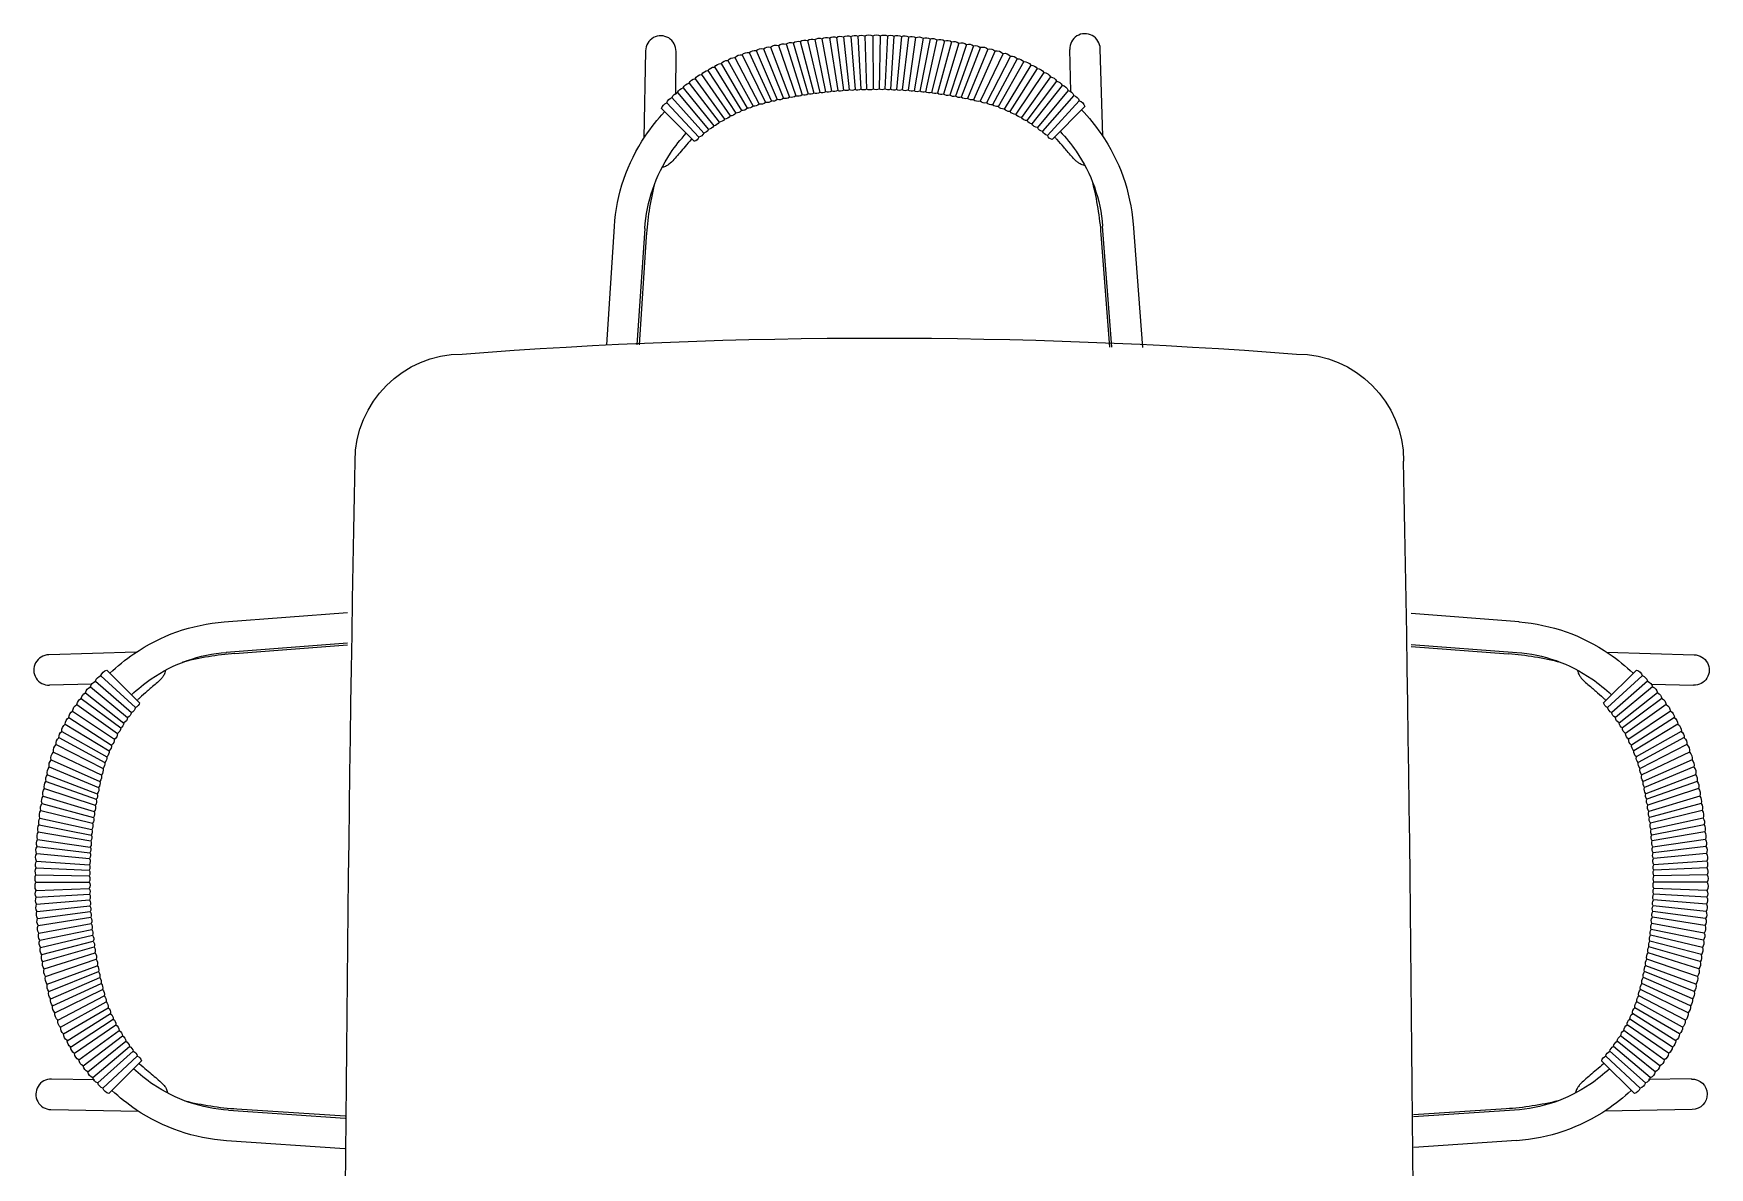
# Model space of a CAD drawing. Header units: millimetres. Extents: x 699029 to 727993, y 4486031 to 4516039.
# Drawn here: x 725458.4 to 725615, y 4490203 to 4490309 of the extents above; entities that cross this region are included whole.
import ezdxf

# ---------------------------------------------------------------- set-up
doc = ezdxf.new("R2010")
doc.units = ezdxf.units.MM
doc.layers.add('A-TEFRIS', color=251, linetype='Continuous')

# ---------------------------------------------------------------- blocks, each defined once
blk = doc.blocks.new('ERT')
at = {"layer": 'A-TEFRIS'}
for p, q in [((15049.56, -9882.93), (15050.27, -9887.85)), ((15050.21, -9882.88), (15050.81, -9887.82)), ((15050.88, -9882.84), (15051.35, -9887.79)), ((15051.58, -9882.8), (15051.92, -9887.76)), ((15052.2, -9882.78), (15052.43, -9887.75)), ((15052.86, -9882.77), (15052.97, -9887.74)), ((15053.56, -9882.77), (15053.54, -9887.74)), ((15054.32, -9882.78), (15054.15, -9887.75)), ((15054.97, -9882.8), (15054.68, -9887.76)), ((15055.63, -9882.83), (15055.22, -9887.78)), ((15056.3, -9882.87), (15055.77, -9887.81)), ((15056.95, -9882.91), (15056.3, -9887.84)), ((15032.07, -9892.14), (15032.31, -9883.97)), ((15035.06, -9887.98), (15035.16, -9884.05)), ((15041.39, -9884.41), (15043.52, -9888.88)), ((15042.13, -9884.18), (15044.15, -9888.74)), ((15042.8, -9884.01), (15044.71, -9888.62)), ((15043.51, -9883.84), (15045.3, -9888.5)), ((15044.14, -9883.71), (15045.82, -9888.41)), ((15044.81, -9883.58), (15046.37, -9888.31)), ((15045.52, -9883.45), (15046.96, -9888.22)), ((15046.19, -9883.33), (15047.51, -9888.14)), ((15046.86, -9883.23), (15048.06, -9888.07)), ((15047.57, -9883.14), (15048.64, -9888)), ((15048.19, -9883.06), (15049.15, -9887.95)), ((15048.85, -9882.99), (15049.69, -9887.9)), ((15057.61, -9882.97), (15056.84, -9887.89)), ((15058.32, -9883.04), (15057.42, -9887.94)), ((15058.99, -9883.12), (15057.98, -9887.99)), ((15059.66, -9883.21), (15058.52, -9888.06)), ((15060.34, -9883.31), (15059.08, -9888.13)), ((15060.99, -9883.42), (15059.61, -9888.21)), ((15061.65, -9883.53), (15060.16, -9888.29)), ((15062.36, -9883.67), (15060.75, -9888.39)), ((15063.11, -9883.83), (15061.36, -9888.5)), ((15063.78, -9883.98), (15061.92, -9888.61)), ((15064.46, -9884.15), (15062.49, -9888.73)), ((15065.11, -9884.33), (15063.03, -9888.86)), ((15071.96, -9884.23), (15072.01, -9888.25)), ((15074.81, -9884.17), (15074.97, -9892.34)), ((15038.19, -9885.83), (15040.74, -9889.84)), ((15038.8, -9885.5), (15041.28, -9889.61)), ((15039.46, -9885.18), (15041.85, -9889.39)), ((15040.06, -9884.91), (15042.37, -9889.21)), ((15040.7, -9884.66), (15042.92, -9889.04)), ((15065.77, -9884.55), (15063.59, -9888.99)), ((15066.46, -9884.8), (15064.19, -9889.15)), ((15067.11, -9885.07), (15064.74, -9889.33)), ((15067.74, -9885.36), (15065.29, -9889.53)), ((15068.37, -9885.68), (15065.84, -9889.75)), ((15068.97, -9886.01), (15066.36, -9889.99)), ((15035.87, -9887.4), (15038.69, -9890.98)), ((15036.38, -9887), (15039.15, -9890.69)), ((15036.95, -9886.6), (15039.65, -9890.39)), ((15037.57, -9886.2), (15040.2, -9890.1)), ((15069.56, -9886.38), (15066.89, -9890.25)), ((15070.18, -9886.79), (15067.43, -9890.55)), ((15070.73, -9887.19), (15067.93, -9890.85)), ((15071.28, -9887.62), (15068.42, -9891.17)), ((15034.26, -9888.83), (15037.23, -9892.07)), ((15034.78, -9888.33), (15037.7, -9891.69)), ((15035.29, -9887.87), (15038.17, -9891.34)), ((15071.82, -9888.08), (15068.91, -9891.51)), ((15072.33, -9888.54), (15069.36, -9891.87)), ((15072.82, -9889.03), (15069.82, -9892.24)), ((15033.74, -9889.38), (15036.8, -9892.46)), ((15073.32, -9889.57), (15070.24, -9892.63)), ((15029.24, -9900.35), (15028.36, -9911.9)), ((15031.22, -9911.88), (15032.08, -9900.56)), ((15031.42, -9911.88), (15032.21, -9901.35)), ((15074.74, -9901.56), (15075.4, -9911.66)), ((15074.87, -9900.77), (15075.61, -9911.66)), ((15077.72, -9900.59), (15078.46, -9911.65)), ((14993.16, -9937.55), (15003.25, -9936.77)), ((15114.2, -9937.55), (15102.65, -9936.66)), ((14984.95, -9940.37), (14976.78, -9940.61)), ((15003.23, -9939.64), (14993.37, -9940.39)), ((15003.23, -9939.83), (14994.16, -9940.51)), ((15102.67, -9939.52), (15113.99, -9940.39)), ((15102.67, -9939.72), (15113.2, -9940.51)), ((15122.41, -9940.37), (15130.58, -9940.61)), ((14982.19, -9942.05), (14985.27, -9945.1)), ((15125.17, -9942.05), (15122.09, -9945.1)), ((14980.79, -9943.37), (14976.86, -9943.46)), ((14980.68, -9943.6), (14984.15, -9946.48)), ((14981.14, -9943.08), (14984.5, -9946.01)), ((14981.64, -9942.57), (14984.88, -9945.54)), ((15125.72, -9942.57), (15122.48, -9945.54)), ((15126.22, -9943.08), (15122.86, -9946.01)), ((15126.68, -9943.6), (15123.21, -9946.48)), ((15126.57, -9943.37), (15130.5, -9943.46)), ((14979.41, -9945.26), (14983.2, -9947.96)), ((14979.81, -9944.69), (14983.5, -9947.45)), ((14980.21, -9944.17), (14983.79, -9946.99)), ((15127.15, -9944.17), (15123.57, -9946.99)), ((15127.55, -9944.69), (15123.86, -9947.45)), ((15127.95, -9945.26), (15124.16, -9947.96)), ((14978.31, -9947.1), (14982.42, -9949.58)), ((14978.64, -9946.49), (14982.65, -9949.05)), ((14979.01, -9945.88), (14982.91, -9948.51)), ((15128.35, -9945.88), (15124.45, -9948.51)), ((15128.72, -9946.49), (15124.71, -9949.05)), ((15129.05, -9947.1), (15124.94, -9949.58)), ((14977.72, -9948.36), (14982.02, -9950.68)), ((14977.99, -9947.77), (14982.2, -9950.16)), ((15129.37, -9947.77), (15125.16, -9950.16)), ((15129.64, -9948.36), (15125.34, -9950.68)), ((14977.22, -9949.7), (14981.69, -9951.83)), ((14977.47, -9949), (14981.85, -9951.23)), ((15129.89, -9949), (15125.51, -9951.23)), ((15130.14, -9949.7), (15125.67, -9951.83)), ((14976.65, -9951.82), (14981.31, -9953.6)), ((14976.82, -9951.1), (14981.43, -9953.01)), ((14976.99, -9950.44), (14981.55, -9952.45)), ((15130.37, -9950.44), (15125.81, -9952.45)), ((15130.54, -9951.1), (15125.93, -9953.01)), ((15130.71, -9951.82), (15126.05, -9953.6)), ((14976.39, -9953.12), (14981.12, -9954.68)), ((14976.52, -9952.45), (14981.22, -9954.12)), ((15130.84, -9952.45), (15126.14, -9954.12)), ((15130.97, -9953.12), (15126.24, -9954.68)), ((14976.14, -9954.5), (14980.95, -9955.82)), ((14976.26, -9953.83), (14981.03, -9955.26)), ((15131.1, -9953.83), (15126.33, -9955.26)), ((15131.22, -9954.5), (15126.41, -9955.82)), ((14975.87, -9956.5), (14980.76, -9957.46)), ((14975.95, -9955.87), (14980.81, -9956.95)), ((14976.04, -9955.16), (14980.88, -9956.36)), ((15131.32, -9955.16), (15126.48, -9956.36)), ((15131.41, -9955.87), (15126.55, -9956.95)), ((15131.49, -9956.5), (15126.6, -9957.46)), ((14975.74, -9957.87), (14980.66, -9958.58)), ((14975.8, -9957.16), (14980.71, -9958)), ((15131.56, -9957.16), (15126.65, -9958)), ((15131.62, -9957.87), (15126.7, -9958.58)), ((14975.65, -9959.18), (14980.6, -9959.65)), ((14975.69, -9958.52), (14980.63, -9959.11)), ((15131.67, -9958.52), (15126.73, -9959.11)), ((15131.71, -9959.18), (15126.76, -9959.65)), ((14975.58, -9961.17), (14980.55, -9961.27)), ((14975.59, -9960.51), (14980.56, -9960.73)), ((14975.61, -9959.89), (14980.57, -9960.23)), ((15131.75, -9959.89), (15126.79, -9960.23)), ((15131.77, -9960.51), (15126.8, -9960.73)), ((15131.78, -9961.17), (15126.81, -9961.27)), ((14975.58, -9961.87), (14980.55, -9961.85)), ((14975.59, -9962.63), (14980.56, -9962.46)), ((15131.77, -9962.63), (15126.8, -9962.46)), ((15131.78, -9961.87), (15126.81, -9961.85)), ((14975.61, -9963.27), (14980.57, -9962.99)), ((14975.64, -9963.93), (14980.59, -9963.53)), ((14975.68, -9964.61), (14980.62, -9964.08)), ((15131.68, -9964.61), (15126.74, -9964.08)), ((15131.72, -9963.93), (15126.77, -9963.53)), ((15131.75, -9963.27), (15126.79, -9962.99)), ((14975.72, -9965.26), (14980.65, -9964.61)), ((14975.78, -9965.92), (14980.7, -9965.15)), ((14975.85, -9966.62), (14980.75, -9965.73)), ((15131.51, -9966.62), (15126.61, -9965.73)), ((15131.58, -9965.92), (15126.66, -9965.15)), ((15131.64, -9965.26), (15126.71, -9964.61)), ((14975.93, -9967.3), (14980.8, -9966.28)), ((14976.02, -9967.96), (14980.87, -9966.83)), ((14976.12, -9968.64), (14980.94, -9967.38)), ((15131.24, -9968.64), (15126.42, -9967.38)), ((15131.34, -9967.96), (15126.49, -9966.83)), ((15131.43, -9967.3), (15126.56, -9966.28)), ((14976.23, -9969.29), (14981.02, -9967.92)), ((14976.34, -9969.96), (14981.1, -9968.47)), ((14976.48, -9970.67), (14981.2, -9969.05)), ((15130.88, -9970.67), (15126.16, -9969.05)), ((15131.02, -9969.96), (15126.26, -9968.47)), ((15131.13, -9969.29), (15126.34, -9967.92)), ((14976.64, -9971.41), (14981.31, -9969.67)), ((14976.79, -9972.08), (14981.42, -9970.22)), ((15130.57, -9972.08), (15125.94, -9970.22)), ((15130.72, -9971.41), (15126.05, -9969.67)), ((14976.96, -9972.77), (14981.54, -9970.79)), ((14977.14, -9973.42), (14981.67, -9971.34)), ((14977.36, -9974.08), (14981.8, -9971.9)), ((15130, -9974.08), (15125.56, -9971.9)), ((15130.22, -9973.42), (15125.69, -9971.34)), ((15130.4, -9972.77), (15125.82, -9970.79)), ((14977.61, -9974.77), (14981.96, -9972.49)), ((14977.88, -9975.41), (14982.14, -9973.05)), ((14978.17, -9976.04), (14982.34, -9973.6)), ((15129.19, -9976.04), (15125.02, -9973.6)), ((15129.48, -9975.41), (15125.22, -9973.05)), ((15129.75, -9974.77), (15125.4, -9972.49)), ((14978.49, -9976.68), (14982.56, -9974.15)), ((14978.82, -9977.27), (14982.8, -9974.67)), ((14979.19, -9977.86), (14983.06, -9975.19)), ((15128.17, -9977.86), (15124.3, -9975.19)), ((15128.54, -9977.27), (15124.56, -9974.67)), ((15128.87, -9976.68), (15124.8, -9974.15)), ((14979.6, -9978.48), (14983.36, -9975.74)), ((14980, -9979.04), (14983.66, -9976.24)), ((14980.43, -9979.59), (14983.98, -9976.73)), ((15126.93, -9979.59), (15123.38, -9976.73)), ((15127.36, -9979.04), (15123.7, -9976.24)), ((15127.76, -9978.48), (15124, -9975.74)), ((14980.89, -9980.13), (14984.32, -9977.22)), ((14981.35, -9980.63), (14984.68, -9977.67)), ((14981.84, -9981.13), (14985.05, -9978.12)), ((15125.52, -9981.13), (15122.31, -9978.12)), ((15126.01, -9980.63), (15122.69, -9977.67)), ((15126.47, -9980.13), (15123.04, -9977.22)), ((14982.38, -9981.63), (14985.44, -9978.55)), ((15124.98, -9981.63), (15121.92, -9978.55)), ((14977.04, -9980.26), (14981.06, -9980.32)), ((15130.32, -9980.26), (15126.3, -9980.32)), ((14976.98, -9983.11), (14985.15, -9983.27)), ((14993.58, -9983.18), (15003.01, -9983.81)), ((14994.37, -9983.05), (15003.01, -9983.61)), ((15112.99, -9983.05), (15102.89, -9983.71)), ((15113.78, -9983.18), (15102.89, -9983.91)), ((15130.38, -9983.11), (15122.21, -9983.27)), ((14993.4, -9986.02), (15003, -9986.66)), ((15113.96, -9986.02), (15102.9, -9986.76))]:
    blk.add_line(p, q, dxfattribs=at)
for points in [[(15091.95, -9912.51, 0.038462), (15013.95, -9912.51, -0.034091)], [(15101.95, -10129.5, 0.009662), (15101.95, -9922.51, 23.5)]]:
    blk.add_lwpolyline(points, format="xyb", dxfattribs=at)
for centre, radius, start, end in [((15048.59, -9883.66), 0.722, 68.5706, 123.5706), ((15049.27, -9883.64), 0.769, 67.706, 122.706), ((15049.93, -9883.53), 0.711, 66.8474, 121.8474), ((15050.58, -9883.49), 0.717, 66.0186, 121.0186), ((15051.26, -9883.5), 0.765, 65.159, 120.159), ((15051.91, -9883.39), 0.67, 64.3265, 119.3265), ((15052.54, -9883.41), 0.715, 63.5228, 118.5228), ((15053.21, -9883.45), 0.763, 62.6655, 117.6655), ((15053.93, -9883.5), 0.818, 61.748, 116.748), ((15054.62, -9883.41), 0.699, 60.8675, 115.8675), ((15055.27, -9883.45), 0.715, 60.047, 115.047), ((15055.93, -9883.5), 0.735, 59.2056, 114.2056), ((15056.58, -9883.51), 0.702, 58.372, 113.372), ((15057.22, -9883.58), 0.718, 57.5479, 112.5479), ((15057.89, -9883.68), 0.769, 56.6851, 111.6851), ((15041.28, -9885.2), 0.8, 82.0249, 137.0249), ((15041.98, -9885), 0.834, 79.6296, 134.6296), ((15042.63, -9884.74), 0.747, 77.312, 132.312), ((15043.31, -9884.61), 0.795, 75.4525, 130.4525), ((15043.96, -9884.38), 0.695, 74.5457, 129.5457), ((15044.6, -9884.28), 0.738, 73.7147, 128.7147), ((15045.29, -9884.2), 0.784, 72.8317, 127.8317), ((15045.97, -9884.04), 0.738, 71.9488, 126.9488), ((15046.62, -9883.92), 0.728, 71.0982, 126.0982), ((15047.31, -9883.87), 0.775, 70.2259, 125.2259), ((15047.95, -9883.7), 0.678, 69.3828, 124.3828), ((15058.58, -9883.73), 0.739, 55.8106, 110.8106), ((15059.24, -9883.8), 0.724, 54.962, 109.962), ((15059.9, -9883.91), 0.745, 54.1097, 109.1097), ((15060.56, -9883.99), 0.713, 53.2635, 108.2635), ((15061.21, -9884.11), 0.731, 52.4253, 107.4253), ((15061.88, -9884.29), 0.784, 51.5459, 106.5459), ((15062.59, -9884.46), 0.823, 50.6132, 105.6132), ((15063.3, -9884.55), 0.742, 49.705, 104.705), ((15063.96, -9884.72), 0.765, 48.6834, 103.6834), ((15064.61, -9884.86), 0.731, 46.6832, 101.6832), ((15065.24, -9885.07), 0.748, 44.5145, 99.5145), ((15038.23, -9886.6), 0.77, 93.144, 148.144), ((15038.81, -9886.26), 0.752, 90.9133, 145.9133), ((15039.44, -9885.98), 0.802, 88.6351, 143.6351), ((15040.01, -9885.62), 0.704, 86.4276, 141.4276), ((15040.62, -9885.4), 0.75, 84.2968, 139.2968), ((15065.87, -9885.34), 0.8, 42.2453, 97.2453), ((15066.53, -9885.56), 0.757, 39.9636, 94.9636), ((15067.14, -9885.82), 0.751, 37.7538, 92.7538), ((15067.74, -9886.13), 0.771, 35.5228, 90.5228), ((15068.35, -9886.42), 0.736, 33.3136, 88.3136), ((15068.91, -9886.76), 0.752, 31.1318, 86.1318), ((15036.03, -9888.18), 0.804, 102.0829, 157.0829), ((15036.5, -9887.7), 0.706, 99.8701, 154.8701), ((15037.05, -9887.35), 0.753, 97.7321, 152.7321), ((15037.65, -9887), 0.804, 95.4506, 150.4506), ((15069.47, -9887.17), 0.804, 28.8509, 83.8509), ((15070.07, -9887.52), 0.746, 26.58, 81.58), ((15070.6, -9887.93), 0.753, 24.3835, 79.3835), ((15071.11, -9888.37), 0.773, 22.1473, 77.1473), ((15034.53, -9889.6), 0.816, 108.9358, 163.9358), ((15035, -9889.08), 0.775, 106.6038, 161.6038), ((15035.48, -9888.6), 0.753, 104.3647, 159.3647), ((15041.94, -9888.8), 0.589, 261.5315, 316.5315), ((15042.48, -9888.59), 0.627, 259.414, 314.414), ((15043.07, -9888.39), 0.668, 257.1585, 312.1585), ((15043.7, -9888.21), 0.695, 255.3558, 310.3558), ((15044.31, -9888.14), 0.618, 254.5266, 309.5266), ((15044.89, -9887.99), 0.656, 253.7381, 308.7381), ((15045.47, -9887.96), 0.572, 252.9783, 307.9783), ((15046, -9887.83), 0.607, 252.2489, 307.2489), ((15046.58, -9887.7), 0.644, 251.4749, 306.4749), ((15047.16, -9887.65), 0.605, 250.7018, 305.7018), ((15047.72, -9887.58), 0.597, 249.9577, 304.9577), ((15048.28, -9887.47), 0.635, 249.1954, 304.1954), ((15048.84, -9887.48), 0.555, 248.4591, 303.4591), ((15049.37, -9887.4), 0.59, 247.7504, 302.7504), ((15049.94, -9887.32), 0.628, 246.9965, 301.9965), ((15050.5, -9887.32), 0.581, 246.2482, 301.2482), ((15051.05, -9887.28), 0.585, 245.5264, 300.5264), ((15051.61, -9887.22), 0.624, 244.7779, 299.7779), ((15052.16, -9887.27), 0.547, 244.0533, 299.0533), ((15052.69, -9887.23), 0.583, 243.3539, 298.3539), ((15053.25, -9887.19), 0.622, 242.608, 297.608), ((15053.85, -9887.16), 0.665, 241.8111, 296.8111), ((15054.43, -9887.25), 0.573, 241.0451, 296.0451), ((15054.97, -9887.26), 0.584, 240.3295, 295.3295), ((15055.53, -9887.27), 0.6, 239.5971, 294.5971), ((15056.07, -9887.32), 0.573, 238.8713, 293.8713), ((15056.61, -9887.35), 0.587, 238.1535, 293.1535), ((15057.18, -9887.36), 0.628, 237.4016, 292.4016), ((15057.75, -9887.43), 0.604, 236.639, 291.639), ((15058.31, -9887.5), 0.592, 235.8985, 290.8985), ((15058.87, -9887.56), 0.61, 235.1542, 290.1542), ((15059.42, -9887.65), 0.585, 234.4146, 289.4146), ((15059.97, -9887.72), 0.6, 233.6813, 288.6813), ((15060.55, -9887.78), 0.644, 232.9111, 287.9111), ((15061.16, -9887.85), 0.677, 232.0933, 287.0933), ((15061.74, -9888.03), 0.611, 231.2961, 286.2961), ((15062.32, -9888.12), 0.631, 230.5273, 285.5273), ((15062.88, -9888.27), 0.606, 229.7615, 284.7615), ((15063.44, -9888.39), 0.624, 228.9596, 283.9596), ((15064.05, -9888.5), 0.668, 227.113, 282.113), ((15064.64, -9888.71), 0.633, 224.8476, 279.8476), ((15071.63, -9888.79), 0.737, 19.9349, 74.9349), ((15072.1, -9889.26), 0.752, 17.7519, 72.7519), ((15072.55, -9889.78), 0.797, 15.4812, 70.4812), ((15047.08, -9902.17), 18.05, 136.2302, 145.4467), ((15038.63, -9890.39), 0.594, 274.9344, 329.9344), ((15039.12, -9890.06), 0.633, 272.7978, 327.7978), ((15039.65, -9889.72), 0.675, 270.5197, 325.5197), ((15040.22, -9889.46), 0.646, 268.2188, 323.2188), ((15040.79, -9889.21), 0.631, 265.9956, 320.9956), ((15041.35, -9888.94), 0.672, 263.7273, 318.7273), ((15065.21, -9888.91), 0.629, 222.6514, 277.6514), ((15065.78, -9889.11), 0.646, 220.432, 275.432), ((15066.33, -9889.37), 0.617, 218.2321, 273.2321), ((15066.87, -9889.62), 0.632, 216.0576, 271.0576), ((15067.45, -9889.87), 0.675, 213.7821, 268.7821), ((15067.97, -9890.22), 0.627, 211.5146, 266.5146), ((15059.87, -9902.23), 18.05, 33.9989, 43.2155), ((15046.29, -9901.63), 17.1, 145.4467, 175.7228), ((15047.08, -9902.17), 15.2, 136.5129, 145.4467), ((15047.08, -9902.17), 14.46, 136.5851, 136.9327), ((15036.65, -9891.85), 0.627, 283.9107, 338.9107), ((15037.1, -9891.43), 0.655, 281.6785, 336.6785), ((15037.6, -9891.07), 0.635, 279.4324, 334.4324), ((15038.09, -9890.67), 0.677, 277.1479, 332.1479), ((15068.48, -9890.54), 0.634, 209.3192, 264.3192), ((15069, -9890.87), 0.651, 207.0822, 262.0822), ((15069.47, -9891.25), 0.622, 204.8669, 259.8669), ((15069.95, -9891.62), 0.635, 202.6792, 257.6792), ((15070.4, -9892.02), 0.624, 200.4868, 255.4868), ((15059.87, -9902.23), 15.2, 33.9989, 42.9328), ((15060.65, -9901.7), 17.1, 3.7228, 33.9989), ((15046.29, -9901.63), 14.25, 145.4467, 175.7228), ((15059.87, -9902.23), 14.46, 42.513, 42.8183), ((15060.65, -9901.7), 14.25, 3.7228, 33.9989), ((15091.95, -9922.51), 10, 0, 90), ((14994.44, -9954.6), 17.1, 94.2772, 124.5533), ((15112.92, -9954.6), 17.1, 55.4467, 85.7228), ((14994.98, -9955.38), 18.05, 124.5533, 133.7698), ((14994.44, -9954.6), 14.25, 94.2772, 124.5533), ((15112.92, -9954.6), 14.25, 55.4467, 85.7228), ((15112.38, -9955.38), 18.05, 46.2302, 55.4467), ((14982.41, -9942.83), 0.816, 106.0642, 161.0642), ((15124.95, -9942.83), 0.816, 18.9358, 73.9358), ((14980.99, -9944.34), 0.804, 112.9171, 167.9171), ((14981.41, -9943.79), 0.753, 110.6353, 165.6353), ((14981.89, -9943.3), 0.775, 108.3962, 163.3962), ((14994.98, -9955.38), 15.2, 124.5533, 133.4871), ((15112.38, -9955.38), 15.2, 46.5129, 55.4467), ((15125.47, -9943.3), 0.775, 16.6038, 71.6038), ((15125.95, -9943.79), 0.753, 14.3647, 69.3647), ((15126.37, -9944.34), 0.804, 12.0829, 67.0829), ((14979.81, -9945.96), 0.804, 119.5494, 174.5494), ((14980.16, -9945.36), 0.753, 117.2679, 172.2679), ((14980.51, -9944.81), 0.706, 115.1299, 170.1299), ((14984.24, -9945.41), 0.655, 293.3215, 348.3215), ((14984.66, -9944.95), 0.627, 291.0893, 346.0893), ((14994.98, -9955.38), 14.46, 133.0673, 133.4149), ((15122.7, -9944.95), 0.627, 193.9107, 248.9107), ((15112.38, -9955.38), 14.46, 46.5851, 46.9327), ((15123.12, -9945.41), 0.655, 191.6785, 246.6785), ((15126.85, -9944.81), 0.706, 9.8701, 64.8701), ((15127.2, -9945.36), 0.753, 7.7321, 62.7321), ((15127.55, -9945.96), 0.804, 5.4506, 60.4506), ((14978.79, -9947.75), 0.802, 126.3649, 181.3649), ((14979.07, -9947.11), 0.752, 124.0867, 179.0867), ((14979.41, -9946.53), 0.77, 121.856, 176.856), ((14983.2, -9946.94), 0.594, 300.0656, 355.0656), ((14983.48, -9946.39), 0.677, 297.8521, 352.8521), ((14983.88, -9945.9), 0.635, 295.5676, 350.5676), ((15123.48, -9945.9), 0.635, 189.4324, 244.4324), ((15123.88, -9946.39), 0.677, 187.1479, 242.1479), ((15124.16, -9946.94), 0.594, 184.9344, 239.9344), ((15127.95, -9946.53), 0.77, 3.144, 58.144), ((15128.29, -9947.11), 0.752, 0.9133, 55.9133), ((15128.57, -9947.75), 0.802, 358.6351, 53.6351), ((14978.21, -9948.93), 0.75, 130.7032, 185.7032), ((14978.43, -9948.32), 0.704, 128.5724, 183.5724), ((14982.27, -9948.53), 0.646, 306.7812, 1.7812), ((14982.53, -9947.95), 0.675, 304.4803, 359.4803), ((14982.87, -9947.42), 0.633, 302.2022, 357.2022), ((15124.49, -9947.42), 0.633, 182.7978, 237.7978), ((15124.83, -9947.95), 0.675, 180.5197, 235.5197), ((15125.09, -9948.53), 0.646, 178.2188, 233.2188), ((15128.93, -9948.32), 0.704, 356.4276, 51.4276), ((15129.15, -9948.93), 0.75, 354.2968, 49.2968), ((14977.81, -9950.29), 0.834, 135.3704, 190.3704), ((14978.01, -9949.59), 0.8, 132.9751, 187.9751), ((14981.61, -9950.25), 0.589, 313.4685, 8.4685), ((14981.75, -9949.66), 0.672, 311.2727, 6.2727), ((14982.02, -9949.09), 0.631, 309.0044, 4.0044), ((15125.34, -9949.09), 0.631, 175.9956, 230.9956), ((15125.61, -9949.66), 0.672, 173.7273, 228.7273), ((15125.75, -9950.25), 0.589, 171.5315, 226.5315), ((15129.35, -9949.59), 0.8, 352.0249, 47.0249), ((15129.55, -9950.29), 0.834, 349.6296, 44.6296), ((14977.19, -9952.26), 0.695, 140.4543, 195.4543), ((14977.42, -9951.62), 0.795, 139.5475, 194.5475), ((14977.55, -9950.94), 0.747, 137.688, 192.688), ((14981.02, -9952), 0.695, 319.6442, 14.6442), ((14981.2, -9951.38), 0.668, 317.8415, 12.8415), ((14981.4, -9950.79), 0.627, 315.586, 10.586), ((15125.96, -9950.79), 0.627, 169.414, 224.414), ((15126.16, -9951.38), 0.668, 167.1585, 222.1585), ((15126.34, -9952), 0.695, 165.3558, 220.3558), ((15129.81, -9950.94), 0.747, 347.312, 42.312), ((15129.94, -9951.62), 0.795, 345.4525, 40.4525), ((15130.17, -9952.26), 0.695, 344.5457, 39.5457), ((14977.01, -9953.6), 0.784, 142.1683, 197.1683), ((14977.09, -9952.91), 0.738, 141.2853, 196.2853), ((14980.8, -9953.19), 0.656, 321.2619, 16.2619), ((14980.95, -9952.62), 0.618, 320.4734, 15.4734), ((15126.41, -9952.62), 0.618, 164.5266, 219.5266), ((15126.56, -9953.19), 0.656, 163.7381, 218.7381), ((15130.27, -9952.91), 0.738, 343.7147, 38.7147), ((15130.35, -9953.6), 0.784, 342.8317, 37.8317), ((14976.73, -9954.93), 0.728, 143.9018, 198.9018), ((14976.85, -9954.27), 0.738, 143.0512, 198.0512), ((14980.51, -9954.88), 0.644, 323.5251, 18.5251), ((14980.64, -9954.31), 0.607, 322.7511, 17.7511), ((14980.77, -9953.77), 0.572, 322.0217, 17.0217), ((15126.59, -9953.77), 0.572, 162.9783, 217.9783), ((15126.72, -9954.31), 0.607, 162.2489, 217.2489), ((15126.85, -9954.88), 0.644, 161.4749, 216.4749), ((15130.51, -9954.27), 0.738, 341.9488, 36.9488), ((15130.63, -9954.93), 0.728, 341.0982, 36.0982), ((14976.47, -9956.89), 0.722, 146.4294, 201.4294), ((14976.51, -9956.26), 0.678, 145.6172, 200.6172), ((14976.68, -9955.61), 0.775, 144.7741, 199.7741), ((14980.28, -9956.59), 0.635, 325.8046, 20.8046), ((14980.39, -9956.02), 0.597, 325.0423, 20.0423), ((14980.46, -9955.46), 0.605, 324.2982, 19.2982), ((15126.9, -9955.46), 0.605, 160.7018, 215.7018), ((15126.97, -9956.02), 0.597, 159.9577, 214.9577), ((15127.08, -9956.59), 0.635, 159.1954, 214.1954), ((15130.68, -9955.61), 0.775, 340.2259, 35.2259), ((15130.85, -9956.26), 0.678, 339.3828, 34.3828), ((15130.89, -9956.89), 0.722, 338.5706, 33.5706), ((14976.34, -9958.24), 0.711, 148.1526, 203.1526), ((14976.45, -9957.57), 0.769, 147.294, 202.294), ((14980.13, -9958.24), 0.628, 328.0035, 23.0035), ((14980.21, -9957.68), 0.59, 327.2496, 22.2496), ((14980.29, -9957.15), 0.555, 326.5409, 21.5409), ((15127.07, -9957.15), 0.555, 158.4591, 213.4591), ((15127.15, -9957.68), 0.59, 157.7504, 212.7504), ((15127.23, -9958.24), 0.628, 156.9965, 211.9965), ((15130.91, -9957.57), 0.769, 337.706, 32.706), ((15131.02, -9958.24), 0.711, 336.8474, 31.8474), ((14976.31, -9959.57), 0.765, 149.841, 204.841), ((14976.3, -9958.89), 0.717, 148.9814, 203.9814), ((14980.03, -9959.92), 0.624, 330.2221, 25.2221), ((14980.09, -9959.35), 0.585, 329.4736, 24.4736), ((14980.13, -9958.81), 0.581, 328.7518, 23.7518), ((15127.23, -9958.81), 0.581, 156.2482, 211.2482), ((15127.27, -9959.35), 0.585, 155.5264, 210.5264), ((15127.33, -9959.92), 0.624, 154.7779, 209.7779), ((15131.06, -9958.89), 0.717, 336.0186, 31.0186), ((15131.05, -9959.57), 0.765, 335.159, 30.159), ((14976.26, -9961.52), 0.763, 152.3345, 207.3345), ((14976.22, -9960.85), 0.715, 151.4772, 206.4772), ((14976.2, -9960.22), 0.67, 150.6735, 205.6735), ((14980.04, -9960.99), 0.583, 331.6461, 26.6461), ((14980, -9961.56), 0.622, 332.392, 27.392), ((14980.08, -9960.47), 0.547, 330.9467, 25.9467), ((15127.28, -9960.47), 0.547, 154.0533, 209.0533), ((15127.32, -9960.99), 0.583, 153.3539, 208.3539), ((15127.36, -9961.56), 0.622, 152.608, 207.608), ((15131.16, -9960.22), 0.67, 334.3265, 29.3265), ((15131.14, -9960.85), 0.715, 333.5228, 28.5228), ((15131.1, -9961.52), 0.763, 332.6655, 27.6655), ((14976.31, -9962.24), 0.818, 153.252, 208.252), ((14976.22, -9962.93), 0.699, 154.1325, 209.1325), ((14979.97, -9962.16), 0.665, 333.1889, 28.1889), ((14980.06, -9962.74), 0.573, 333.9549, 28.9549), ((15127.39, -9962.16), 0.665, 151.8111, 206.8111), ((15127.3, -9962.74), 0.573, 151.0451, 206.0451), ((15131.14, -9962.93), 0.699, 330.8675, 25.8675), ((15131.05, -9962.24), 0.818, 331.748, 26.748), ((14976.26, -9963.57), 0.715, 154.953, 209.953), ((14976.31, -9964.23), 0.735, 155.7944, 210.7944), ((14980.07, -9963.28), 0.584, 334.6705, 29.6705), ((14980.08, -9963.83), 0.6, 335.4029, 30.4029), ((14980.13, -9964.38), 0.573, 336.1287, 31.1287), ((15127.23, -9964.38), 0.573, 148.8713, 203.8713), ((15127.28, -9963.83), 0.6, 149.5971, 204.5971), ((15127.29, -9963.28), 0.584, 150.3295, 205.3295), ((15131.05, -9964.23), 0.735, 329.2056, 24.2056), ((15131.1, -9963.57), 0.715, 330.047, 25.047), ((14976.32, -9964.89), 0.702, 156.628, 211.628), ((14976.39, -9965.53), 0.718, 157.4521, 212.4521), ((14976.49, -9966.2), 0.769, 158.3149, 213.3149), ((14980.16, -9964.92), 0.587, 336.8465, 31.8465), ((14980.17, -9965.49), 0.628, 337.5984, 32.5984), ((14980.24, -9966.06), 0.604, 338.361, 33.361), ((15127.12, -9966.06), 0.604, 146.639, 201.639), ((15127.19, -9965.49), 0.628, 147.4016, 202.4016), ((15127.2, -9964.92), 0.587, 148.1535, 203.1535), ((15130.87, -9966.2), 0.769, 326.6851, 21.6851), ((15130.97, -9965.53), 0.718, 327.5479, 22.5479), ((15131.04, -9964.89), 0.702, 328.372, 23.372), ((14976.54, -9966.88), 0.739, 159.1894, 214.1894), ((14976.61, -9967.55), 0.724, 160.038, 215.038), ((14980.31, -9966.61), 0.592, 339.1015, 34.1015), ((14980.37, -9967.17), 0.61, 339.8458, 34.8458), ((14980.46, -9967.72), 0.585, 340.5854, 35.5854), ((15126.9, -9967.72), 0.585, 144.4146, 199.4146), ((15126.99, -9967.17), 0.61, 145.1542, 200.1542), ((15127.05, -9966.61), 0.592, 145.8985, 200.8985), ((15130.75, -9967.55), 0.724, 324.962, 19.962), ((15130.82, -9966.88), 0.739, 325.8106, 20.8106), ((14976.72, -9968.21), 0.745, 160.8903, 215.8903), ((14976.8, -9968.87), 0.713, 161.7365, 216.7365), ((14980.53, -9968.27), 0.6, 341.3187, 36.3187), ((14980.59, -9968.86), 0.644, 342.0889, 37.0889), ((14980.67, -9969.47), 0.677, 342.9067, 37.9067), ((15126.7, -9969.47), 0.677, 142.0933, 197.0933), ((15126.77, -9968.86), 0.644, 142.9111, 197.9111), ((15126.83, -9968.27), 0.6, 143.6813, 198.6813), ((15130.56, -9968.87), 0.713, 323.2635, 18.2635), ((15130.64, -9968.21), 0.745, 324.1097, 19.1097), ((14976.92, -9969.51), 0.731, 162.5747, 217.5747), ((14977.1, -9970.18), 0.784, 163.4541, 218.4541), ((14977.27, -9970.89), 0.823, 164.3868, 219.3868), ((14980.84, -9970.05), 0.611, 343.7039, 38.7039), ((14980.93, -9970.62), 0.631, 344.4727, 39.4727), ((15126.43, -9970.62), 0.631, 140.5273, 195.5273), ((15126.52, -9970.05), 0.611, 141.2961, 196.2961), ((15130.09, -9970.89), 0.823, 320.6132, 15.6132), ((15130.26, -9970.18), 0.784, 321.5459, 16.5459), ((15130.44, -9969.51), 0.731, 322.4253, 17.4253), ((14977.36, -9971.6), 0.742, 165.295, 220.295), ((14977.53, -9972.26), 0.765, 166.3166, 221.3166), ((14981.08, -9971.18), 0.606, 345.2385, 40.2385), ((14981.2, -9971.75), 0.624, 346.0404, 41.0404), ((14981.31, -9972.35), 0.668, 347.887, 42.887), ((15126.05, -9972.35), 0.668, 137.113, 192.113), ((15126.16, -9971.75), 0.624, 138.9596, 193.9596), ((15126.28, -9971.18), 0.606, 139.7615, 194.7615), ((15129.83, -9972.26), 0.765, 318.6834, 13.6834), ((15130, -9971.6), 0.742, 319.705, 14.705), ((14977.67, -9972.92), 0.731, 168.3168, 223.3168), ((14977.88, -9973.54), 0.748, 170.4855, 225.4855), ((14981.52, -9972.94), 0.633, 350.1524, 45.1524), ((14981.72, -9973.51), 0.629, 352.3486, 47.3486), ((14981.92, -9974.09), 0.646, 354.568, 49.568), ((15125.44, -9974.09), 0.646, 130.432, 185.432), ((15125.64, -9973.51), 0.629, 132.6514, 187.6514), ((15125.84, -9972.94), 0.633, 134.8476, 189.8476), ((15129.48, -9973.54), 0.748, 314.5145, 9.5145), ((15129.69, -9972.92), 0.731, 316.6832, 11.6832), ((14978.15, -9974.18), 0.8, 172.7547, 227.7547), ((14978.37, -9974.83), 0.757, 175.0364, 230.0364), ((14982.18, -9974.64), 0.617, 356.7679, 51.7679), ((14982.43, -9975.18), 0.632, 358.9424, 53.9424), ((14982.68, -9975.75), 0.675, 1.2179, 56.2179), ((15124.68, -9975.75), 0.675, 123.7821, 178.7821), ((15124.93, -9975.18), 0.632, 126.0576, 181.0576), ((15125.18, -9974.64), 0.617, 128.2321, 183.2321), ((15128.99, -9974.83), 0.757, 309.9636, 4.9636), ((15129.21, -9974.18), 0.8, 312.2453, 7.2453), ((14978.63, -9975.45), 0.751, 177.2462, 232.2462), ((14978.94, -9976.05), 0.771, 179.4772, 234.4772), ((14979.23, -9976.66), 0.736, 181.6864, 236.6864), ((14983.03, -9976.27), 0.627, 3.4854, 58.4854), ((14983.35, -9976.79), 0.634, 5.6808, 60.6808), ((14983.68, -9977.31), 0.651, 7.9178, 62.9178), ((15123.68, -9977.31), 0.651, 117.0822, 172.0822), ((15124.01, -9976.79), 0.634, 119.3192, 174.3192), ((15124.33, -9976.27), 0.627, 121.5146, 176.5146), ((15128.13, -9976.66), 0.736, 303.3136, 358.3136), ((15128.42, -9976.05), 0.771, 305.5228, 0.5228), ((15128.73, -9975.45), 0.751, 307.7538, 2.7538), ((14979.57, -9977.22), 0.752, 183.8682, 238.8682), ((14979.98, -9977.78), 0.804, 186.1491, 241.1491), ((14980.33, -9978.37), 0.746, 188.42, 243.42), ((14984.06, -9977.78), 0.622, 10.1331, 65.1331), ((14984.43, -9978.26), 0.635, 12.3208, 67.3208), ((14984.83, -9978.71), 0.624, 14.5132, 69.5132), ((15122.53, -9978.71), 0.624, 110.4868, 165.4868), ((15122.93, -9978.26), 0.635, 112.6792, 167.6792), ((15123.3, -9977.78), 0.622, 114.8669, 169.8669), ((15127.03, -9978.37), 0.746, 296.58, 351.58), ((15127.38, -9977.78), 0.804, 298.8509, 353.8509), ((15127.79, -9977.22), 0.752, 301.1318, 356.1318), ((14980.74, -9978.9), 0.753, 190.6165, 245.6165), ((14981.18, -9979.42), 0.773, 192.8527, 247.8527), ((14995.04, -9968.17), 15.2, 227.0672, 236.0011), ((14995.04, -9968.17), 14.46, 227.1817, 227.487), ((15112.32, -9968.17), 15.2, 303.9989, 312.9328), ((15112.32, -9968.17), 14.46, 312.513, 312.8183), ((15126.18, -9979.42), 0.773, 292.1473, 347.1473), ((15126.62, -9978.9), 0.753, 294.3835, 349.3835), ((14981.6, -9979.94), 0.737, 195.0651, 250.0651), ((14982.07, -9980.41), 0.752, 197.2481, 252.2481), ((14982.59, -9980.86), 0.797, 199.5188, 254.5188), ((14995.04, -9968.17), 18.05, 226.7845, 236.0011), ((14994.51, -9968.96), 14.25, 236.0011, 266.2772), ((15112.85, -9968.96), 14.25, 273.7228, 303.9989), ((15112.32, -9968.17), 18.05, 303.9989, 313.2155), ((15124.77, -9980.86), 0.797, 285.4812, 340.4812), ((15125.29, -9980.41), 0.752, 287.7519, 342.7519), ((15125.76, -9979.94), 0.737, 289.9349, 344.9349), ((14994.51, -9968.96), 17.1, 236.0011, 266.2772), ((15112.85, -9968.96), 17.1, 273.7228, 303.9989)]:
    blk.add_arc(centre, radius, start, end, dxfattribs=at)
at = {"layer": 'A-TEFRIS', "extrusion": (0, 0, -1)}
for centre, major_axis, ratio, start_param, end_param in [((15033.73, -9884.01), (-0.04, -1.44), 0.990062, 1.570796, 4.712389), ((15073.38, -9884.2), (-0.03, 1.44), 0.990062, 4.712389, 7.853982), ((15060.25, -9903.44), (-28.12, 0.14), 0.999391, 0.069771, 0.24536), ((15046.68, -9903.38), (-28.12, 0.14), 0.999391, 2.896233, 3.071822), ((15111.11, -9968.55), (0.14, 28.12), 0.999391, 0.069771, 0.24536), ((15130.54, -9942.04), (-1.44, 0.04), 0.990062, 1.570796, 4.712389), ((15130.35, -9981.69), (1.44, 0.03), 0.990062, 4.712389, 7.853982), ((15111.17, -9954.99), (0.14, 28.12), 0.999391, 2.896233, 3.071822)]:
    blk.add_ellipse(centre, major_axis=major_axis, ratio=ratio, start_param=start_param, end_param=end_param, dxfattribs=at)
at = {"layer": 'A-TEFRIS'}
for centre, major_axis, ratio, start_param, end_param in [((14976.82, -9942.04), (1.44, 0.04), 0.990062, 1.570796, 4.712389), ((14996.25, -9968.55), (-0.14, 28.12), 0.999391, 0.069771, 0.24536), ((14977.01, -9981.69), (-1.44, 0.03), 0.990062, -1.570796, 1.570796), ((14996.19, -9954.99), (-0.14, 28.12), 0.999391, 2.896233, 3.071822)]:
    blk.add_ellipse(centre, major_axis=major_axis, ratio=ratio, start_param=start_param, end_param=end_param, dxfattribs=at)
for points, knots in [([(15033.74, -9894.89), (15033.75, -9894.89), (15033.76, -9894.88), (15033.92, -9894.85), (15034.06, -9894.8), (15034.28, -9894.69), (15034.36, -9894.63), (15034.51, -9894.51), (15034.57, -9894.46), (15034.75, -9894.29), (15034.86, -9894.16), (15035.11, -9893.88), (15035.25, -9893.72), (15035.5, -9893.43), (15035.6, -9893.3), (15035.91, -9892.95), (15036.12, -9892.71), (15036.4, -9892.41), (15036.45, -9892.35), (15036.51, -9892.29)], [2.813943, 2.813943, 2.813943, 2.813943, 2.855966, 2.855966, 3.345502, 3.345502, 3.775495, 3.775495, 4.215043, 4.215043, 5.154967, 5.154967, 6.068794, 6.068794, 6.674163, 6.674163, 7.695187, 7.695187, 7.958077, 7.958077, 7.958077, 7.958077]), ([(15070.53, -9892.46), (15070.72, -9892.67), (15070.92, -9892.89), (15071.28, -9893.31), (15071.45, -9893.51), (15071.76, -9893.88), (15071.91, -9894.06), (15072.19, -9894.39), (15072.32, -9894.53), (15072.58, -9894.76), (15072.69, -9894.85), (15072.95, -9894.99), (15073.09, -9895.04), (15073.25, -9895.08), (15073.26, -9895.08), (15073.27, -9895.08)], [0, 0, 0, 0, 0.924472, 0.924472, 1.834443, 1.834443, 2.81164, 2.81164, 4.008692, 4.008692, 4.601246, 4.601246, 5.094374, 5.094374, 5.140563, 5.140563, 5.140563, 5.140563]), ([(14987.7, -9942.04), (14987.7, -9942.05), (14987.7, -9942.07), (14987.66, -9942.22), (14987.61, -9942.36), (14987.5, -9942.58), (14987.44, -9942.67), (14987.32, -9942.82), (14987.27, -9942.88), (14987.1, -9943.06), (14986.97, -9943.17), (14986.69, -9943.42), (14986.53, -9943.55), (14986.24, -9943.8), (14986.11, -9943.91), (14985.76, -9944.22), (14985.52, -9944.43), (14985.22, -9944.7), (14985.16, -9944.76), (14985.1, -9944.82)], [2.813943, 2.813943, 2.813943, 2.813943, 2.855966, 2.855966, 3.345502, 3.345502, 3.775495, 3.775495, 4.215043, 4.215043, 5.154967, 5.154967, 6.068794, 6.068794, 6.674163, 6.674163, 7.695187, 7.695187, 7.958077, 7.958077, 7.958077, 7.958077]), ([(15119.66, -9942.04), (15119.66, -9942.05), (15119.67, -9942.07), (15119.7, -9942.22), (15119.75, -9942.36), (15119.86, -9942.58), (15119.92, -9942.67), (15120.04, -9942.82), (15120.09, -9942.88), (15120.26, -9943.06), (15120.39, -9943.17), (15120.67, -9943.42), (15120.83, -9943.55), (15121.12, -9943.8), (15121.25, -9943.91), (15121.6, -9944.22), (15121.84, -9944.43), (15122.14, -9944.7), (15122.2, -9944.76), (15122.26, -9944.82)], [2.813943, 2.813943, 2.813943, 2.813943, 2.855966, 2.855966, 3.345502, 3.345502, 3.775495, 3.775495, 4.215043, 4.215043, 5.154967, 5.154967, 6.068794, 6.068794, 6.674163, 6.674163, 7.695187, 7.695187, 7.958077, 7.958077, 7.958077, 7.958077]), ([(14985.27, -9978.83), (14985.48, -9979.03), (14985.7, -9979.23), (14986.12, -9979.59), (14986.32, -9979.75), (14986.69, -9980.07), (14986.87, -9980.21), (14987.2, -9980.5), (14987.34, -9980.62), (14987.57, -9980.89), (14987.66, -9981), (14987.8, -9981.25), (14987.85, -9981.39), (14987.89, -9981.55), (14987.89, -9981.57), (14987.89, -9981.58)], [0, 0, 0, 0, 0.924472, 0.924472, 1.834443, 1.834443, 2.81164, 2.81164, 4.008692, 4.008692, 4.601246, 4.601246, 5.094374, 5.094374, 5.140563, 5.140563, 5.140563, 5.140563]), ([(15122.1, -9978.83), (15121.88, -9979.03), (15121.66, -9979.23), (15121.24, -9979.59), (15121.04, -9979.75), (15120.67, -9980.07), (15120.49, -9980.21), (15120.16, -9980.5), (15120.02, -9980.62), (15119.79, -9980.89), (15119.7, -9981), (15119.56, -9981.25), (15119.51, -9981.39), (15119.47, -9981.55), (15119.47, -9981.57), (15119.47, -9981.58)], [0, 0, 0, 0, 0.924472, 0.924472, 1.834443, 1.834443, 2.81164, 2.81164, 4.008692, 4.008692, 4.601246, 4.601246, 5.094374, 5.094374, 5.140563, 5.140563, 5.140563, 5.140563])]:
    blk.add_open_spline(points, degree=3, knots=knots, dxfattribs=at)
blk = doc.blocks.new('MASA111')
at = {"layer": 'A-TEFRIS'}
blk.add_lwpolyline([(15003.95, -10129.5, -0.009662), (15003.95, -9922.51, -23.5)], format="xyb", dxfattribs=at)
blk.add_arc((15013.95, -9922.51), 10, 90, 180, dxfattribs=at)
at = {"color": 6, "lineweight": 53}
blk.add_blockref('ERT', (0, 0), dxfattribs=at)
blk = doc.blocks.new('DFGNHNBG')
at = {"color": 6, "lineweight": 53}
blk.add_blockref('MASA111', (2293.15, -118.26), dxfattribs=at)

msp = doc.modelspace()

# ---------------------------------------------------------------- block references
at = {"color": 6, "lineweight": 53, "xscale": -1}
msp.add_blockref('DFGNHNBG', (742883.55, 4500309.82), dxfattribs=at)

doc.saveas('drawing.dxf')
